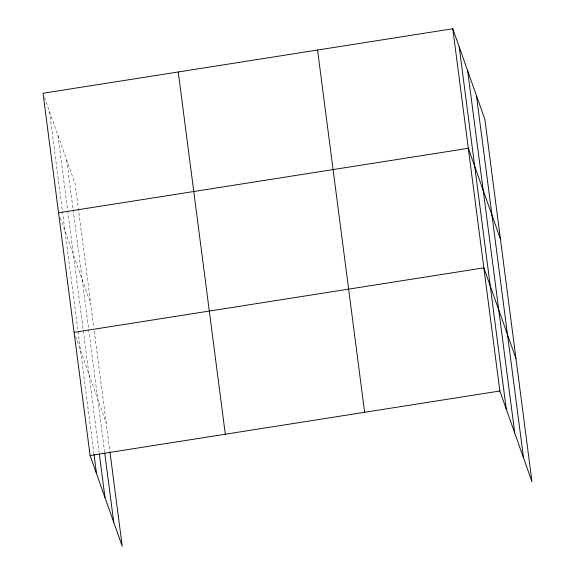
<?xml version="1.0" encoding="UTF-8"?>
<svg xmlns="http://www.w3.org/2000/svg" width="575" height="575" viewBox="0 0 575 575"><rect width="100%" height="100%" fill="white"/><g stroke="black" fill="none" stroke-linecap="round" stroke-linejoin="round"><path stroke-width="0.43" stroke-dasharray="2.88 2.16" d="M44.483 97.383L75.153 183.993L93.797 327.448M60.31 217.752L90.685 303.535M75.548 336.468L106.217 423.085M94.257 330.992L109.904 451.44M66.671 160.037L72.996 208.739M73.111 209.623L104.643 452.288M57.931 135.355L67.591 209.738M67.706 210.623L99.13 452.417M49.443 111.392L93.869 453.272"/><path stroke-width="0.86" d="M452.777 28.75L499.848 391.007L531.976 481.742L484.905 119.485L452.777 28.75L43.024 93.258L90.095 455.515L122.223 546.25L110.019 452.324M58.557 212.807L468.309 148.292L500.437 239.028M74.089 332.35L483.841 267.842L515.976 358.57M90.095 455.515L499.848 391.007M476.423 95.529L523.494 457.779M467.683 70.84L514.754 433.097M459.202 46.884L506.266 409.141M317.558 50.039L364.629 412.297M178.243 71.968L225.314 434.226M104.758 453.179L113.742 522.294M99.36 454.192L104.995 497.612M93.984 454.157L96.514 473.649"/></g></svg>
